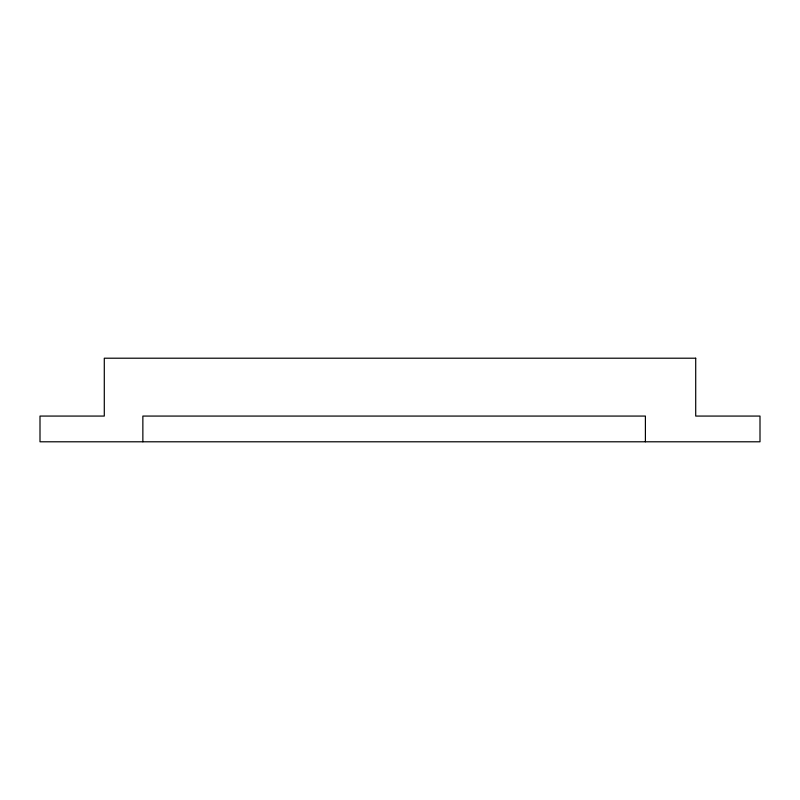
<?xml version="1.0" encoding="UTF-8"?>
<svg xmlns="http://www.w3.org/2000/svg" width="800" height="800" viewBox="0 0 800 800"><rect width="100%" height="100%" fill="white"/><g stroke="black" fill="none" stroke-linecap="round" stroke-linejoin="round"><path stroke-width="1.2" d="M645.4 441.79L645.4 416.07L142.86 416.07L142.86 441.79M695.71 358.21L104.29 358.21L104.29 416.07L40 416.07L40 441.79L760 441.79L760 416.07L695.71 416.07L695.71 358.21"/></g></svg>
